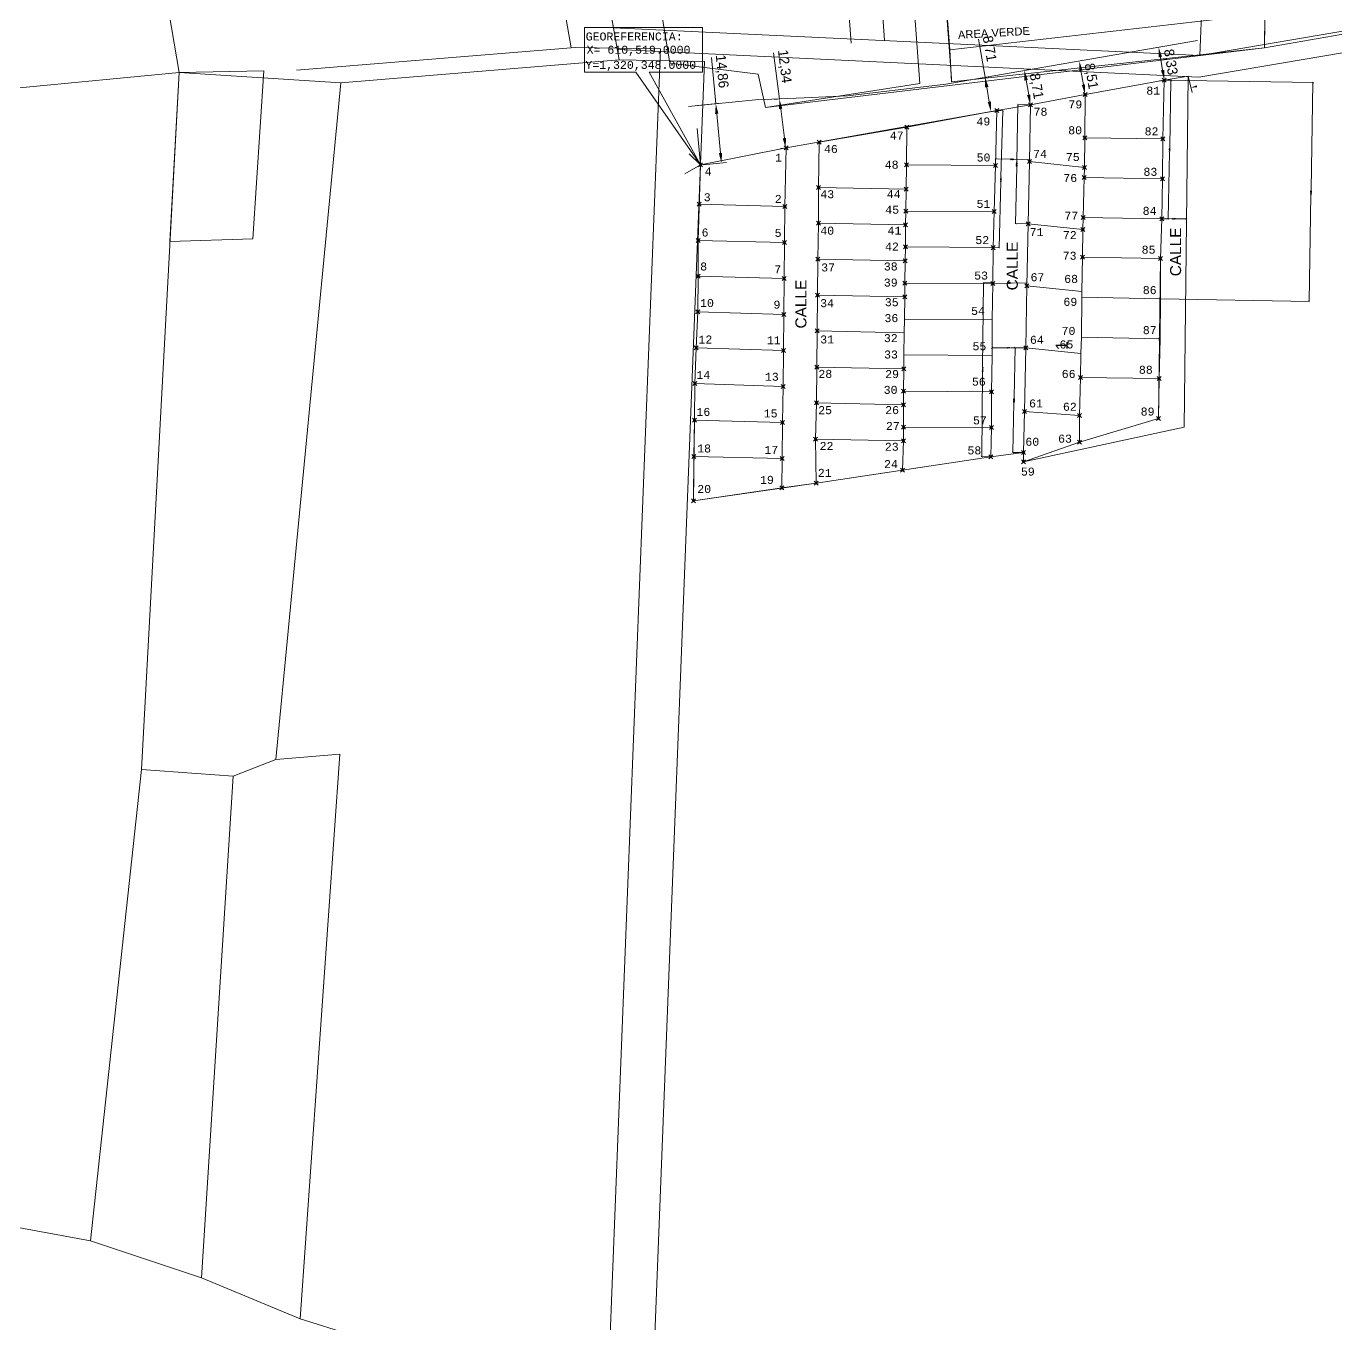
# Model space of a CAD drawing. Header units: millimetres. Extents: x 612493 to 615450, y 1317139 to 1319419.
# Drawn here: x 613486.5 to 613813.8, y 1317769 to 1318093.2 of the extents above; entities that cross this region are included whole.
import ezdxf
from ezdxf.enums import TextEntityAlignment as Align

# ---------------------------------------------------------------- set-up
doc = ezdxf.new("R2010")
doc.units = ezdxf.units.MM
doc.header["$PDMODE"] = 35
doc.header["$PDSIZE"] = 0.5
for name, color, linetype in [('2', 7, 'Continuous'), ('CERCO', 6, 'Continuous'), ('CVL_CUADCON_LIN', 8, 'Continuous'), ('CVL_CUADCON_TIT', 1, 'Continuous'), ('CVL_CUADCON_TX', 2, 'Continuous'), ('CVL_PUNTO', 250, 'Continuous'), ('CVL_PUNTO_NUM', 2, 'Continuous'), ('LOTES', 7, 'Continuous')]:
    doc.layers.add(name, color=color, linetype=linetype)
doc.layers.add('Cotas', color=7, linetype='Continuous', lineweight=0)
doc.styles.add('MONOTXT4', font='Monotxt4.shx')
doc.styles.add('PUNTOS PI', font='arial.ttf', dxfattribs={"height": 2})
doc.styles.add('ROMANS', font='ROMANS', dxfattribs={"height": 0.2})
doc.styles.get("Standard").update_dxf_attribs({"font": 'TCCM____.TTF'})
doc.styles.add('TXT 300', font='arial.ttf', dxfattribs={"height": 0.06})

# ---------------------------------------------------------------- blocks, each defined once
blk = doc.blocks.new('_ARCHTICK')
at = {"color": 0, "linetype": 'ByBlock', "const_width": 0.15}
blk.add_lwpolyline([(-0.5, -0.5), (0.5, 0.5)], dxfattribs=at)

msp = doc.modelspace()

# ---------------------------------------------------------------- linework, layer by layer
at = {"color": 1, "lineweight": 0}
for p, q in [((613751.18, 1318076.17), (613770.98, 1318079.78)), ((613751.18, 1318076.17), (613770.98, 1318079.78)), ((613770.98, 1318079.78), (613770.65, 1318065.05)), ((613770.98, 1318079.78), (613776.91, 1318080.76)), ((613776.91, 1318080.76), (613775.98, 1317993.06)), ((613737.51, 1318073.6), (613751.18, 1318076.17)), ((613737.51, 1318073.6), (613751.18, 1318076.17)), ((613751.18, 1318076.17), (613751.08, 1318065.35)), ((613751.08, 1318065.35), (613751.18, 1318076.17)), ((613676.43, 1318062.81), (613729.12, 1318072.14)), ((613706.62, 1318068.04), (613729.12, 1318072.14)), ((613729.12, 1318072.14), (613728.77, 1318058.43)), ((613729.12, 1318072.14), (613737.51, 1318073.6)), ((613737.51, 1318073.6), (613737.26, 1318059.43)), ((613737.51, 1318073.6), (613737.26, 1318059.43)), ((613737.26, 1318059.43), (613737.51, 1318073.6)), ((613737.26, 1318059.43), (613737.51, 1318073.6)), ((613684.74, 1318064.22), (613706.62, 1318068.04)), ((613706.62, 1318068.04), (613706.51, 1318058.56)), ((613706.51, 1318058.56), (613706.62, 1318068.04)), ((613751.08, 1318065.35), (613751.01, 1318057.91)), ((613751.01, 1318057.91), (613751.08, 1318065.35)), ((613770.65, 1318065.05), (613751.08, 1318065.35)), ((613751.08, 1318065.35), (613770.65, 1318065.05)), ((613770.65, 1318065.05), (613770.52, 1318055.09)), ((613655.06, 1318058.56), (613676.43, 1318062.81)), ((613655.06, 1318058.56), (613676.43, 1318062.81)), ((613676.43, 1318062.81), (613676.16, 1318048.17)), ((613684.56, 1318052.97), (613684.74, 1318064.22)), ((613654.73, 1318048.73), (613655.06, 1318058.56)), ((613654.73, 1318048.73), (613655.06, 1318058.56)), ((613706.51, 1318058.56), (613706.44, 1318052.54)), ((613706.44, 1318052.54), (613706.51, 1318058.56)), ((613728.77, 1318058.43), (613706.51, 1318058.56)), ((613706.51, 1318058.56), (613728.77, 1318058.43)), ((613728.77, 1318058.43), (613728.47, 1318046.92)), ((613737.26, 1318059.43), (613736.95, 1318043.86)), ((613736.95, 1318043.86), (613737.26, 1318059.43)), ((613736.95, 1318043.86), (613737.26, 1318059.43)), ((613737.26, 1318059.43), (613751.01, 1318057.91)), ((613751.01, 1318057.91), (613737.26, 1318059.43)), ((613750.95, 1318055.45), (613750.7, 1318045.46)), ((613750.7, 1318045.46), (613750.95, 1318055.45)), ((613751.01, 1318057.91), (613750.95, 1318055.45)), ((613750.95, 1318055.45), (613751.01, 1318057.91)), ((613770.52, 1318055.09), (613750.95, 1318055.45)), ((613750.95, 1318055.45), (613770.52, 1318055.09)), ((613770.52, 1318055.09), (613770.33, 1318045.11)), ((613684.51, 1318043.98), (613684.56, 1318052.97)), ((613684.56, 1318052.97), (613706.44, 1318052.54)), ((613706.44, 1318052.54), (613684.56, 1318052.97)), ((613706.44, 1318052.54), (613706.39, 1318047.05)), ((613706.39, 1318047.05), (613706.44, 1318052.54)), ((613654.43, 1318039.73), (613654.73, 1318048.73)), ((613654.43, 1318039.73), (613654.73, 1318048.73)), ((613676.16, 1318048.17), (613654.73, 1318048.73)), ((613654.73, 1318048.73), (613676.16, 1318048.17)), ((613676.16, 1318048.17), (613676.06, 1318039.18)), ((613706.39, 1318047.05), (613706.27, 1318043.59)), ((613706.27, 1318043.59), (613706.39, 1318047.05)), ((613728.47, 1318046.92), (613706.39, 1318047.05)), ((613706.39, 1318047.05), (613728.47, 1318046.92)), ((613728.47, 1318046.92), (613728.22, 1318037.9)), ((613750.7, 1318045.46), (613750.65, 1318042.46)), ((613750.65, 1318042.46), (613750.7, 1318045.46)), ((613770.33, 1318045.11), (613750.7, 1318045.46)), ((613750.7, 1318045.46), (613770.33, 1318045.11)), ((613770.33, 1318045.11), (613770.05, 1318035.18)), ((613684.4, 1318035.03), (613684.51, 1318043.98)), ((613684.51, 1318043.98), (613706.27, 1318043.59)), ((613706.27, 1318043.59), (613684.51, 1318043.98)), ((613706.27, 1318043.59), (613706.25, 1318038.07)), ((613706.25, 1318038.07), (613706.27, 1318043.59)), ((613736.95, 1318043.86), (613736.64, 1318028.35)), ((613736.64, 1318028.35), (613736.95, 1318043.86)), ((613736.64, 1318028.35), (613736.95, 1318043.86)), ((613736.95, 1318043.86), (613750.65, 1318042.46)), ((613750.65, 1318042.46), (613736.95, 1318043.86)), ((613750.65, 1318042.46), (613750.54, 1318035.49)), ((613750.54, 1318035.49), (613750.65, 1318042.46)), ((613750.65, 1318042.46), (613750.65, 1318042.46)), ((613654.49, 1318030.76), (613654.43, 1318039.73)), ((613676.06, 1318039.18), (613654.43, 1318039.73)), ((613654.49, 1318030.76), (613654.43, 1318039.73)), ((613654.43, 1318039.73), (613676.06, 1318039.18)), ((613676.06, 1318039.18), (613675.98, 1318030.19)), ((613706.25, 1318038.07), (613706.17, 1318034.59)), ((613706.17, 1318034.59), (613706.25, 1318038.07)), ((613728.22, 1318037.9), (613706.25, 1318038.07)), ((613706.25, 1318038.07), (613728.22, 1318037.9)), ((613728.22, 1318037.9), (613728.08, 1318028.96)), ((613750.54, 1318035.49), (613750.39, 1318026.96)), ((613750.39, 1318026.96), (613750.54, 1318035.49)), ((613770.05, 1318035.18), (613750.54, 1318035.49)), ((613750.54, 1318035.49), (613770.05, 1318035.18)), ((613684.26, 1318026.04), (613684.4, 1318035.03)), ((613684.4, 1318035.03), (613706.17, 1318034.59)), ((613706.17, 1318034.59), (613684.4, 1318035.03)), ((613706.17, 1318034.59), (613706.11, 1318029.07)), ((613706.11, 1318029.07), (613706.17, 1318034.59)), ((613770.05, 1318035.18), (613770.02, 1318025.14)), ((613654.42, 1318021.85), (613654.49, 1318030.76)), ((613654.42, 1318021.85), (613654.49, 1318030.76)), ((613675.98, 1318030.19), (613654.49, 1318030.76)), ((613654.49, 1318030.76), (613675.98, 1318030.19)), ((613675.98, 1318030.19), (613675.89, 1318021.21)), ((613706.11, 1318029.07), (613706.09, 1318025.6)), ((613706.09, 1318025.6), (613706.11, 1318029.07)), ((613728.08, 1318028.96), (613706.11, 1318029.07)), ((613706.11, 1318029.07), (613728.08, 1318028.96)), ((613728.08, 1318028.96), (613727.91, 1318019.97)), ((613684.19, 1318017.08), (613684.26, 1318026.04)), ((613684.26, 1318026.04), (613706.09, 1318025.6)), ((613706.09, 1318025.6), (613684.26, 1318026.04)), ((613706.09, 1318025.6), (613706.05, 1318020.06)), ((613706.05, 1318020.06), (613706.09, 1318025.6)), ((613736.64, 1318028.35), (613736.33, 1318012.91)), ((613736.64, 1318028.35), (613736.33, 1318012.91)), ((613736.33, 1318012.91), (613736.64, 1318028.35)), ((613736.33, 1318012.91), (613736.64, 1318028.35)), ((613736.64, 1318028.35), (613750.39, 1318026.96)), ((613750.39, 1318026.96), (613736.64, 1318028.35)), ((613750.38, 1318025.5), (613750.3, 1318015.5)), ((613750.3, 1318015.5), (613750.38, 1318025.5)), ((613750.39, 1318026.96), (613750.38, 1318025.5)), ((613750.38, 1318025.5), (613750.39, 1318026.96)), ((613770.02, 1318025.14), (613750.38, 1318025.5)), ((613750.38, 1318025.5), (613770.02, 1318025.14)), ((613770.02, 1318025.14), (613769.95, 1318015.12)), ((613653.97, 1318012.85), (613654.42, 1318021.85)), ((613653.97, 1318012.85), (613654.42, 1318021.85)), ((613675.89, 1318021.21), (613654.42, 1318021.85)), ((613654.42, 1318021.85), (613675.89, 1318021.21)), ((613675.89, 1318021.21), (613675.78, 1318012.21)), ((613706.05, 1318020.06), (613705.97, 1318016.61)), ((613705.97, 1318016.6), (613706.05, 1318020.06)), ((613727.91, 1318019.97), (613706.05, 1318020.06)), ((613706.05, 1318020.06), (613727.91, 1318019.97)), ((613727.91, 1318019.97), (613727.92, 1318010.95)), ((613684.09, 1318008.08), (613684.19, 1318017.08)), ((613684.19, 1318017.08), (613705.97, 1318016.61)), ((613705.97, 1318016.61), (613684.19, 1318017.08)), ((613705.97, 1318016.61), (613705.89, 1318011.1)), ((613705.89, 1318011.1), (613705.97, 1318016.6)), ((613653.64, 1318003.94), (613653.97, 1318012.85)), ((613653.64, 1318003.94), (613653.97, 1318012.85)), ((613675.78, 1318012.21), (613653.97, 1318012.85)), ((613653.97, 1318012.85), (613675.78, 1318012.21)), ((613736.33, 1318012.91), (613736.03, 1317996.94)), ((613736.33, 1318012.91), (613736.03, 1317996.94)), ((613736.03, 1317996.94), (613736.33, 1318012.91)), ((613736.03, 1317996.94), (613736.33, 1318012.91)), ((613736.33, 1318012.91), (613750.09, 1318011.47)), ((613750.09, 1318011.47), (613736.33, 1318012.91)), ((613750.3, 1318015.5), (613750.09, 1318011.47)), ((613750.09, 1318011.47), (613750.3, 1318015.5)), ((613769.95, 1318015.12), (613750.3, 1318015.5)), ((613750.3, 1318015.5), (613769.95, 1318015.12)), ((613769.95, 1318015.12), (613769.66, 1318005.22)), ((613675.78, 1318012.21), (613675.68, 1318003.21)), ((613705.89, 1318011.1), (613705.84, 1318007.6)), ((613705.84, 1318007.6), (613705.89, 1318011.1)), ((613727.92, 1318010.95), (613705.89, 1318011.1)), ((613705.89, 1318011.1), (613727.92, 1318010.95)), ((613727.92, 1318010.95), (613727.82, 1318001.84)), ((613750.09, 1318011.47), (613750.03, 1318005.48)), ((613750.03, 1318005.48), (613750.09, 1318011.47)), ((613684, 1317999.12), (613684.09, 1318008.08)), ((613684.09, 1318008.08), (613705.84, 1318007.6)), ((613705.84, 1318007.6), (613684.09, 1318008.08)), ((613705.84, 1318007.6), (613705.76, 1318002.07)), ((613705.76, 1318002.07), (613705.84, 1318007.6)), ((613653.51, 1317994.81), (613653.64, 1318003.94)), ((613653.51, 1317994.81), (613653.64, 1318003.94)), ((613675.68, 1318003.21), (613653.64, 1318003.94)), ((613653.64, 1318003.94), (613675.68, 1318003.21)), ((613675.68, 1318003.21), (613675.55, 1317994.25)), ((613750.03, 1318005.48), (613749.77, 1317995.96)), ((613749.77, 1317995.96), (613750.03, 1318005.48)), ((613769.66, 1318005.22), (613750.03, 1318005.48)), ((613750.03, 1318005.48), (613769.66, 1318005.22)), ((613769.66, 1318005.22), (613769.5, 1317995.19)), ((613705.76, 1318002.07), (613705.75, 1317998.6)), ((613705.75, 1317998.6), (613705.76, 1318002.07)), ((613727.82, 1318001.84), (613705.76, 1318002.07)), ((613705.76, 1318002.07), (613727.82, 1318001.84)), ((613727.82, 1318001.84), (613727.75, 1317992.95)), ((613683.82, 1317990.07), (613684, 1317999.12)), ((613684, 1317999.12), (613705.75, 1317998.6)), ((613705.75, 1317998.6), (613684, 1317999.12)), ((613705.75, 1317998.6), (613705.76, 1317993.06)), ((613705.76, 1317993.06), (613705.75, 1317998.6)), ((613736.03, 1317996.94), (613735.82, 1317986.69)), ((613736.03, 1317996.94), (613735.82, 1317986.69)), ((613735.82, 1317986.69), (613736.03, 1317996.94)), ((613735.82, 1317986.69), (613736.03, 1317996.94)), ((613736.03, 1317996.94), (613749.77, 1317995.96)), ((613749.77, 1317995.96), (613736.03, 1317996.94)), ((613749.77, 1317995.96), (613749.76, 1317989.29)), ((613749.76, 1317989.29), (613749.77, 1317995.96)), ((613653.3, 1317974.63), (613653.51, 1317994.81)), ((613653.39, 1317985.75), (613653.51, 1317994.81)), ((613675.55, 1317994.25), (613653.51, 1317994.81)), ((613653.51, 1317994.81), (613675.55, 1317994.25)), ((613675.55, 1317994.25), (613675.42, 1317985.25)), ((613705.76, 1317993.06), (613705.77, 1317989.6)), ((613727.75, 1317992.95), (613705.76, 1317993.06)), ((613705.77, 1317989.6), (613705.76, 1317993.06)), ((613705.76, 1317993.06), (613727.75, 1317992.95)), ((613727.75, 1317992.95), (613727.62, 1317985.68)), ((613775.98, 1317993.06), (613735.8, 1317984.43)), ((613769.5, 1317995.19), (613749.76, 1317989.29)), ((613683.99, 1317979.07), (613683.82, 1317990.07)), ((613683.82, 1317990.07), (613705.77, 1317989.6)), ((613705.77, 1317989.6), (613683.82, 1317990.07)), ((613705.77, 1317989.6), (613705.52, 1317982.33)), ((613705.52, 1317982.33), (613705.77, 1317989.6)), ((613735.82, 1317986.69), (613727.62, 1317985.68)), ((613749.76, 1317989.29), (613735.8, 1317984.43)), ((613735.8, 1317984.43), (613735.82, 1317986.69)), ((613735.8, 1317984.43), (613735.82, 1317986.69)), ((613653.3, 1317974.63), (613653.39, 1317985.75)), ((613675.42, 1317985.25), (613653.39, 1317985.75)), ((613653.39, 1317985.75), (613675.42, 1317985.25)), ((613675.42, 1317985.25), (613675.4, 1317977.86)), ((613727.62, 1317985.68), (613705.52, 1317982.33)), ((613727.62, 1317985.68), (613705.52, 1317982.33)), ((613705.52, 1317982.33), (613683.99, 1317979.07)), ((613705.52, 1317982.33), (613683.99, 1317979.07)), ((613683.99, 1317979.07), (613653.3, 1317974.63)), ((613675.4, 1317977.86), (613653.3, 1317974.63))]:
    msp.add_line(p, q, dxfattribs=at)
at = {"layer": '2', "color": 1, "lineweight": 0}
for p, q in [((613578.22, 1318343.26), (613622.73, 1318087.86)), ((613590.04, 1318335.61), (613634.72, 1318084.8)), ((613488.14, 1318295.4), (613524.72, 1318081.64)), ((613554.1, 1318082.21), (613623.69, 1318087.94)), ((613623.69, 1318087.94), (613645.03, 1318087.55)), ((613565.14, 1318079.07), (613634.72, 1318084.8)), ((613645.03, 1318087.55), (613631.79, 1317748.23)), ((613634.72, 1318084.8), (613656.07, 1318084.41)), ((613656.07, 1318084.41), (613642.83, 1317745.1)), ((613524.72, 1318081.64), (613484.85, 1318077.86)), ((613515.33, 1317907.52), (613524.72, 1318081.64)), ((613565.14, 1318079.07), (613524.72, 1318081.64)), ((613548.86, 1317910), (613565.14, 1318079.07)), ((613564.86, 1317911.36), (613548.86, 1317910)), ((613555.02, 1317770.27), (613564.86, 1317911.36)), ((613548.86, 1317910), (613538.21, 1317905.87)), ((613515.33, 1317907.52), (613502.56, 1317789.79)), ((613538.21, 1317905.87), (613515.33, 1317907.52)), ((613530.31, 1317780.55), (613538.21, 1317905.87)), ((613457.54, 1317797.93), (613502.56, 1317789.79)), ((613502.56, 1317789.79), (613530.31, 1317780.55)), ((613530.31, 1317780.55), (613555.02, 1317770.27)), ((613555.02, 1317770.27), (613567.75, 1317766.27))]:
    msp.add_line(p, q, dxfattribs=at)
at = {"layer": 'CERCO', "color": 1, "lineweight": 0}
for p, q in [((613716.33, 1318078.77), (613779.24, 1318089.67)), ((613691.76, 1318075.8), (613716.33, 1318078.77)), ((613652.04, 1318073.2), (613668.81, 1318074.8)), ((613668.81, 1318074.8), (613680.95, 1318075.3)), ((613680.95, 1318075.3), (613691.76, 1318075.8)), ((613655.06, 1318058.56), (613654.2, 1318067.65))]:
    msp.add_line(p, q, dxfattribs=at)
at = {"layer": 'Cotas', "color": 1, "lineweight": 0}
for p, q in [((613626.02, 1318081.75), (613626.02, 1318092.93)), ((613626.02, 1318092.93), (613655.57, 1318092.93)), ((613655.57, 1318092.93), (613655.57, 1318081.75)), ((613726.18, 1318080.48), (613724.52, 1318090.03)), ((613768.94, 1318087.88), (613768.33, 1318087.78)), ((613658.87, 1318073.85), (613657.77, 1318085.39)), ((613674.77, 1318075.04), (613673.32, 1318086.54)), ((613750.34, 1318084.66), (613750.96, 1318084.77)), ((613770.56, 1318082.25), (613769.99, 1318085.53)), ((613638.87, 1318081.75), (613626.02, 1318081.75)), ((613638.87, 1318081.75), (613655.06, 1318058.56)), ((613655.57, 1318081.75), (613642.18, 1318081.75)), ((613655.06, 1318058.56), (613642.18, 1318081.75)), ((613736.63, 1318082.29), (613737.25, 1318082.39)), ((613750.75, 1318078.63), (613750.15, 1318082.09)), ((613727.01, 1318080.62), (613724.95, 1318080.26)), ((613727.24, 1318074.36), (613726.61, 1318078.01)), ((613737.08, 1318076.06), (613736.45, 1318079.72)), ((613770.37, 1318079.68), (613769.75, 1318079.57)), ((613776.92, 1318080.71), (613777.97, 1318076.68)), ((613674.26, 1318074.97), (613673.53, 1318074.88)), ((613751.79, 1318076.28), (613752.41, 1318076.38)), ((613654.27, 1318073.41), (613660.11, 1318073.97)), ((613660.04, 1318061.55), (613659.11, 1318071.36)), ((613676.01, 1318065.28), (613675.09, 1318072.56)), ((613728.5, 1318072.04), (613726.43, 1318071.68)), ((613738.12, 1318073.71), (613738.74, 1318073.81)), ((613675.81, 1318062.73), (613675.08, 1318062.64)), ((613655.68, 1318058.62), (613661.52, 1318059.18))]:
    msp.add_line(p, q, dxfattribs=at)
for points in [[(613770.4, 1318085.6), (613769.58, 1318085.46), (613769.56, 1318087.99)], [(613750.56, 1318082.16), (613749.74, 1318082.02), (613749.72, 1318084.55)], [(613736.86, 1318079.79), (613736.03, 1318079.65), (613736.02, 1318082.18)], [(613770.97, 1318082.32), (613770.15, 1318082.18), (613770.98, 1318079.78)], [(613727.02, 1318078.08), (613726.19, 1318077.94), (613726.18, 1318080.48)], [(613751.16, 1318078.7), (613750.34, 1318078.56), (613751.18, 1318076.17)], [(613779.05, 1318078.48), (613779.18, 1318077.99), (613777.66, 1318077.86)], [(613675.5, 1318072.61), (613674.67, 1318072.5), (613674.77, 1318075.04)], [(613737.49, 1318076.13), (613736.67, 1318075.99), (613737.51, 1318073.6)], [(613659.52, 1318071.4), (613658.69, 1318071.32), (613658.87, 1318073.85)], [(613727.65, 1318074.43), (613726.83, 1318074.28), (613727.67, 1318071.89)], [(613676.42, 1318065.33), (613675.59, 1318065.23), (613676.32, 1318062.8)], [(613660.46, 1318061.59), (613659.63, 1318061.51), (613660.28, 1318059.06)]]:
    msp.add_solid(points, dxfattribs=at)
at = {"layer": 'CVL_CUADCON_LIN', "color": 1, "lineweight": 0}
for p, q in [((613717.78, 1318080.18), (613697.27, 1318360.91)), ((613647.34, 1318084), (613606.13, 1318341.77)), ((613798.44, 1318329.38), (613796.05, 1318087.84)), ((613717.34, 1318087.3), (613709.48, 1318193.87)), ((613703.06, 1318171.9), (613709.88, 1318078.95)), ((613647.34, 1318084), (613634.17, 1318166.39)), ((613714.8, 1318122.01), (613717.34, 1318087.3)), ((613796.05, 1318087.84), (613931.13, 1318111.17)), ((613796.13, 1318096.34), (613717.34, 1318087.3)), ((613717.34, 1318087.3), (613796.13, 1318096.34)), ((613717.34, 1318087.3), (613796.13, 1318096.34)), ((613796.13, 1318096.34), (613796.05, 1318087.84)), ((613796.05, 1318087.84), (613671.29, 1318072.94)), ((613796.05, 1318087.84), (613717.77, 1318079.37)), ((613717.77, 1318079.37), (613717.34, 1318087.3)), ((613669.47, 1318081.25), (613647.34, 1318084)), ((613669.47, 1318081.25), (613647.34, 1318084)), ((613671.29, 1318072.94), (613669.47, 1318081.25)), ((613671.29, 1318072.94), (613669.47, 1318081.25)), ((613709.88, 1318078.95), (613671.29, 1318072.94))]:
    msp.add_line(p, q, dxfattribs=at)
at = {"layer": 'CVL_CUADCON_LIN', "color": 1, "lineweight": 0, "ltscale": 0.5}
for p, q in [((613675.07, 1318328.91), (613692.69, 1318089.01)), ((613606.46, 1318242.01), (613633.31, 1318092.81)), ((613692.81, 1318202.66), (613701.07, 1318089.62)), ((613779.9, 1318085.92), (613780.71, 1318107.53)), ((613904.84, 1318107.2), (613779.9, 1318085.92)), ((613910.23, 1318102.65), (613779.64, 1318080.54)), ((613727.15, 1318088.4), (613633.31, 1318092.81)), ((613779.9, 1318085.92), (613727.15, 1318088.4)), ((613779.64, 1318080.54), (613634.26, 1318087.37)), ((613524.72, 1318081.64), (613522.44, 1318039.4)), ((613522.44, 1318039.4), (613524.72, 1318081.64)), ((613524.72, 1318081.64), (613545.87, 1318082.09)), ((613524.72, 1318081.64), (613545.87, 1318082.09)), ((613545.87, 1318082.09), (613543.18, 1318040.07)), ((613655.06, 1318058.56), (613651.14, 1318056.34)), ((613655.06, 1318058.56), (613652.18, 1318061.36)), ((613652.18, 1318061.36), (613655.06, 1318058.56)), ((613543.18, 1318040.07), (613522.44, 1318039.4))]:
    msp.add_line(p, q, dxfattribs=at)
at = {"layer": 'CVL_CUADCON_TIT', "color": 1, "lineweight": 0, "ltscale": 0.5}
for p, q in [((613770.98, 1318079.78), (613808.26, 1318079.13)), ((613770.98, 1318079.78), (613772.76, 1318079.75)), ((613772.63, 1318079.75), (613772.32, 1318063.07)), ((613808.13, 1318079.13), (613807.66, 1318052.46)), ((613737.51, 1318073.6), (613751.18, 1318076.17)), ((613751.18, 1318076.17), (613751.08, 1318065.35)), ((613729.12, 1318072.14), (613730.7, 1318072.1)), ((613730.58, 1318072.1), (613730.15, 1318055.63)), ((613734.37, 1318073.66), (613734.1, 1318059.43)), ((613737.5, 1318073.6), (613734.25, 1318073.66)), ((613737.26, 1318059.43), (613737.51, 1318073.6)), ((613751.08, 1318065.35), (613751.01, 1318057.91)), ((613771.98, 1318045.08), (613772.3, 1318061.77)), ((613728.8, 1318059.65), (613728.81, 1318060.2)), ((613728.81, 1318060.08), (613732.49, 1318059.98)), ((613737.27, 1318059.86), (613733.59, 1318059.95)), ((613733.81, 1318043.91), (613734.08, 1318058.14)), ((613737.26, 1318059.43), (613737.27, 1318059.99)), ((613751.01, 1318057.91), (613737.26, 1318059.43)), ((613729.68, 1318037.86), (613730.11, 1318054.33)), ((613807.17, 1318024.49), (613807.64, 1318051.16)), ((613770.33, 1318045.12), (613770.33, 1318045.28)), ((613770.33, 1318045.16), (613772.88, 1318045.13)), ((613770.33, 1318045.11), (613772.11, 1318045.08)), ((613776.53, 1318045.09), (613773.98, 1318045.12)), ((613776.53, 1318045.05), (613776.53, 1318045.22)), ((613736.95, 1318043.86), (613733.69, 1318043.92)), ((613728.22, 1318037.9), (613729.8, 1318037.86)), ((613770.05, 1318035.18), (613769.78, 1318015.83)), ((613770.05, 1318035.18), (613769.93, 1318035.18)), ((613725.8, 1318029.11), (613725.57, 1318008.06)), ((613728.08, 1318029.09), (613725.67, 1318029.11)), ((613728.08, 1318028.96), (613728.08, 1318029.09)), ((613728.08, 1318028.96), (613731.82, 1318029.04)), ((613736.65, 1318029.15), (613732.92, 1318029.07)), ((613736.65, 1318029.15), (613736.65, 1318029.27)), ((613770.02, 1318025.14), (613807.3, 1318024.48)), ((613727.92, 1318012.9), (613727.92, 1318012.76)), ((613727.92, 1318012.89), (613731.57, 1318012.89)), ((613736.33, 1318012.89), (613732.68, 1318012.89)), ((613733.66, 1318012.96), (613733.42, 1318000.5)), ((613736.33, 1318012.91), (613733.54, 1318012.96)), ((613736.03, 1317996.94), (613736.33, 1318012.91)), ((613736.33, 1318012.91), (613750.09, 1318011.47)), ((613736.33, 1318012.9), (613736.33, 1318012.77)), ((613769.5, 1317995.19), (613769.77, 1318014.53)), ((613750.09, 1318011.47), (613750.03, 1318005.48)), ((613725.33, 1317985.7), (613725.56, 1318006.76)), ((613750.03, 1318005.48), (613749.77, 1317995.96)), ((613733.15, 1317986.74), (613733.39, 1317999.2)), ((613749.77, 1317995.96), (613736.03, 1317996.94)), ((613769.49, 1317995.19), (613769.37, 1317995.19)), ((613735.82, 1317986.69), (613733.03, 1317986.74)), ((613727.62, 1317985.68), (613725.21, 1317985.7))]:
    msp.add_line(p, q, dxfattribs=at)
at = {"layer": 'CVL_PUNTO', "color": 1, "lineweight": 0}
for p in [(613770.98, 1318079.78), (613751.18, 1318076.17), (613729.12, 1318072.14), (613737.51, 1318073.6), (613706.62, 1318068.04), (613684.74, 1318064.22), (613751.08, 1318065.35), (613770.65, 1318065.05), (613676.43, 1318062.81), (613655.06, 1318058.56), (613706.51, 1318058.56), (613728.77, 1318058.43), (613737.26, 1318059.43), (613751.01, 1318057.91), (613750.95, 1318055.45), (613770.52, 1318055.09), (613684.56, 1318052.97), (613706.44, 1318052.54), (613654.73, 1318048.73), (613676.16, 1318048.17), (613706.39, 1318047.05), (613728.47, 1318046.92), (613750.7, 1318045.46), (613770.33, 1318045.11), (613684.51, 1318043.98), (613706.27, 1318043.59), (613736.95, 1318043.86), (613750.65, 1318042.46), (613654.43, 1318039.73), (613676.06, 1318039.18), (613706.25, 1318038.07), (613684.4, 1318035.03), (613728.22, 1318037.9), (613750.54, 1318035.49), (613770.05, 1318035.18), (613706.17, 1318034.59), (613654.49, 1318030.76), (613675.98, 1318030.19), (613706.11, 1318029.07), (613728.08, 1318028.96), (613736.64, 1318028.35), (613684.26, 1318026.04), (613706.09, 1318025.6), (613654.42, 1318021.85), (613675.89, 1318021.21), (613684.19, 1318017.08), (613653.97, 1318012.85), (613675.78, 1318012.21), (613736.33, 1318012.91), (613684.09, 1318008.08), (613705.84, 1318007.6), (613750.03, 1318005.48), (613653.64, 1318003.94), (613675.68, 1318003.21), (613705.76, 1318002.07), (613769.66, 1318005.22), (613684, 1317999.12), (613727.82, 1318001.84), (613705.75, 1317998.6), (613736.03, 1317996.94), (613749.77, 1317995.96), (613653.51, 1317994.81), (613675.55, 1317994.25), (613705.76, 1317993.06), (613727.75, 1317992.95), (613769.5, 1317995.19), (613683.82, 1317990.07), (613705.77, 1317989.6), (613749.76, 1317989.29), (613653.39, 1317985.75), (613727.62, 1317985.68), (613735.82, 1317986.69), (613675.42, 1317985.25), (613705.52, 1317982.33), (613735.8, 1317984.43), (613683.99, 1317979.07), (613675.4, 1317977.86), (613653.3, 1317974.63)]:
    msp.add_point(p, dxfattribs=at)
at = {"layer": 'LOTES', "color": 1, "lineweight": 0}
for p, q in [((613751.18, 1318076.17), (613770.98, 1318079.78)), ((613775.98, 1317993.06), (613776.91, 1318080.76)), ((613737.51, 1318073.6), (613751.18, 1318076.17)), ((613706.62, 1318068.04), (613729.12, 1318072.14)), ((613684.74, 1318064.22), (613706.62, 1318068.04)), ((613676.43, 1318062.81), (613655.06, 1318058.56)), ((613655.06, 1318058.56), (613654.43, 1318039.73)), ((613654.43, 1318039.73), (613654.49, 1318030.76)), ((613654.49, 1318030.76), (613654.42, 1318021.85)), ((613654.42, 1318021.85), (613653.97, 1318012.85)), ((613653.97, 1318012.85), (613653.64, 1318003.94)), ((613653.64, 1318003.94), (613653.51, 1317994.81)), ((613653.51, 1317994.81), (613653.39, 1317985.75)), ((613735.8, 1317984.43), (613775.98, 1317993.06)), ((613727.62, 1317985.68), (613735.82, 1317986.69)), ((613735.82, 1317986.69), (613735.8, 1317984.43)), ((613653.39, 1317985.75), (613653.3, 1317974.63)), ((613683.99, 1317979.07), (613727.62, 1317985.68)), ((613653.3, 1317974.63), (613675.4, 1317977.86)), ((613675.4, 1317977.86), (613683.99, 1317979.07))]:
    msp.add_line(p, q, dxfattribs=at)

# ---------------------------------------------------------------- block references
at = {"layer": 'CVL_CUADCON_TIT', "color": 1, "lineweight": 0, "ltscale": 0.5}
for p, xscale, yscale, zscale, rotation in [((613772.63, 1318079.75), 0.5, 0.5, 0.5, 88.92554923292843), ((613808.13, 1318079.13), 0.5, 0.5, 0.5, 88.99179662167633), ((613730.58, 1318072.1), 0.5, 0.5, 0.5, 88.497722238283), ((613734.37, 1318073.66), 0.5, 0.5, 0.5, 88.92819197854644), ((613728.81, 1318060.08), 0.5, 0.5, 0.5, 178.5387579860052), ((613737.27, 1318059.86), 0.5, 0.5, 0.5, 358.5387579860052), ((613770.33, 1318045.16), 0.5, 0.5, 0.5, 179.3970171541464), ((613771.98, 1318045.08), 0.5, 0.5, 0.5, 268.9255492329285), ((613776.53, 1318045.09), 0.4999999999999999, 0.4999999999999999, 0.4999999999999999, 359.3970171541463), ((613733.81, 1318043.91), 0.5, 0.5, 0.5, 268.9281919785465), ((613729.68, 1318037.86), 0.5, 0.5, 0.5, 268.497722238283), ((613770.05, 1318035.18), 0.5, 0.5, 0.5, 89.19852942475926), ((613725.8, 1318029.11), 0.5, 0.5, 0.5, 89.38800798032968), ((613728.08, 1318028.96), 0.5, 0.5, 0.5, 181.2485844458462), ((613736.65, 1318029.15), 0.5, 0.5, 0.5, 1.248584445846234), ((613807.17, 1318024.49), 0.5, 0.5, 0.5, 268.9917966216764), ((613727.92, 1318012.89), 0.4999999999999999, 0.4999999999999999, 0.4999999999999999, 180.0279439866761), ((613733.66, 1318012.96), 0.4999999999999999, 0.4999999999999999, 0.4999999999999999, 88.89134669964236), ((613736.33, 1318012.89), 0.4999999999999999, 0.4999999999999999, 0.4999999999999999, 0.02794398667612441), ((613769.5, 1317995.19), 0.5, 0.5, 0.5, 269.1985294247593), ((613733.15, 1317986.74), 0.4999999999999999, 0.4999999999999999, 0.4999999999999999, 268.8913466996423), ((613725.33, 1317985.7), 0.5, 0.5, 0.5, 269.3880079803296)]:
    msp.add_blockref('_ARCHTICK', p, dxfattribs=dict(at, xscale=xscale, yscale=yscale, zscale=zscale, rotation=rotation))

# ---------------------------------------------------------------- texts
at = {"layer": 'Cotas', "color": 1, "lineweight": 0, "char_height": 2.5, "attachment_point": 5}
for s, insert, rotation in [('8,71', (613727.13, 1318087.6), 279.8288), ('14,86', (613660.27, 1318081.94), 275.4459), ('12,34', (613675.93, 1318083.16), 277.2043), ('8,33', (613772.4, 1318084.26), 279.8288), ('8,71', (613738.89, 1318078.26), 279.8288), ('8,51', (613752.58, 1318080.73), 279.8288)]:
    msp.add_mtext(s, dxfattribs=dict(at, insert=insert, rotation=rotation))
at = {"layer": 'CVL_CUADCON_LIN', "color": 1, "lineweight": 0, "style": 'TXT 300'}
msp.add_text('AREA VERDE', height=2, rotation=3.2571, dxfattribs=at).set_placement((613719.45, 1318090.06))
at = {"layer": 'CVL_CUADCON_TIT', "color": 1, "lineweight": 0, "ltscale": 0.5}
msp.add_text('1', height=3, rotation=90, dxfattribs=at).set_placement((613747.75, 1318012.32), align=Align.BOTTOM_LEFT)
msp.add_text('1', height=3, rotation=90, dxfattribs=at).set_placement((613747.75, 1318012.32), align=Align.BOTTOM_LEFT)
at = {"layer": 'CVL_CUADCON_TIT', "color": 1, "lineweight": 0, "ltscale": 0.5, "char_height": 0.2, "attachment_point": 5, "style": 'ROMANS'}
for s, insert, rotation in [('\\A1;34.67m.', (613772.31, 1318062.42), 88.9255), ('\\A1;8.46m.', (613733.04, 1318059.97), 358.5388), ('\\A1;29.75m.', (613734.09, 1318058.79), 88.9282), ('\\A1;34.26m.', (613730.13, 1318054.98), 88.4977), ('\\A1;54.65m.', (613807.65, 1318051.81), 88.9918), ('\\A1;6.20m.', (613773.43, 1318045.12), 359.397), ('\\A1;8.57m.', (613732.37, 1318029.06), 1.2486), ('\\A1;40.00m.', (613769.77, 1318015.18), 89.1985), ('\\A1;8.41m.', (613732.12, 1318012.89), 0.0279), ('\\A1;43.41m.', (613725.57, 1318007.41), 89.388), ('\\A1;26.22m.', (613733.41, 1317999.85), 88.8913)]:
    msp.add_mtext(s, dxfattribs=dict(at, insert=insert, rotation=rotation))
at = {"layer": 'CVL_CUADCON_TX', "color": 1, "lineweight": 0, "style": 'MONOTXT4'}
for s, p in [('GEOREFERENCIA:', (613626.35, 1318089.66)), ('X= 610,519.0000', (613626.58, 1318086.35)), ('Y=1,320,348.0000', (613626.26, 1318082.57))]:
    msp.add_text(s, height=2, dxfattribs=at).set_placement(p)
at = {"layer": 'CVL_CUADCON_TX', "color": 1, "lineweight": 0, "style": 'PUNTOS PI'}
for p in [(613775.17, 1318030.75), (613734.35, 1318027.23), (613681.52, 1318017.71)]:
    msp.add_text('CALLE', height=2.75, rotation=90, dxfattribs=at).set_placement(p)
at = {"layer": 'CVL_PUNTO_NUM', "color": 1, "lineweight": 0, "style": 'MONOTXT4'}
for s, p in [('81', (613766.48, 1318076.12)), ('79', (613747.01, 1318072.69)), ('78', (613738.3, 1318070.86)), ('49', (613724.02, 1318068.44)), ('80', (613746.96, 1318066.23)), ('82', (613766.06, 1318065.96)), ('47', (613702.38, 1318064.92)), ('1', (613673.68, 1318059.41)), ('46', (613685.9, 1318061.55)), ('50', (613724.06, 1318059.43)), ('74', (613738.18, 1318060.31)), ('75', (613746.37, 1318059.55)), ('48', (613701.1, 1318057.62)), ('4', (613656.09, 1318055.93)), ('76', (613745.73, 1318054.3)), ('83', (613765.77, 1318055.85)), ('43', (613684.99, 1318050.25)), ('44', (613701.61, 1318050.27)), ('3', (613655.86, 1318049.49)), ('2', (613673.6, 1318049.07)), ('45', (613701.22, 1318046.38)), ('51', (613724.04, 1318047.85)), ('77', (613746.01, 1318044.87)), ('84', (613765.57, 1318046.09)), ('6', (613655.32, 1318040.69)), ('5', (613673.59, 1318040.59)), ('40', (613684.98, 1318041.14)), ('41', (613701.8, 1318041.18)), ('71', (613737.32, 1318040.78)), ('72', (613745.63, 1318040.05)), ('42', (613701.17, 1318037.17)), ('52', (613723.74, 1318038.8)), ('73', (613745.58, 1318034.88)), ('85', (613765.31, 1318036.39)), ('8', (613654.96, 1318032.19)), ('7', (613673.49, 1318031.48)), ('37', (613685.22, 1318031.96)), ('38', (613700.87, 1318032.2)), ('53', (613723.45, 1318029.93)), ('39', (613700.87, 1318028.18)), ('67', (613737.54, 1318029.52)), ('68', (613745.95, 1318029.09)), ('69', (613745.76, 1318023.36)), ('86', (613765.6, 1318026.3)), ('10', (613654.94, 1318023.07)), ('9', (613673.29, 1318022.66)), ('34', (613684.95, 1318023.03)), ('35', (613701.12, 1318023.27)), ('54', (613722.68, 1318021.1)), ('36', (613701.02, 1318019.3)), ('12', (613654.53, 1318013.95)), ('11', (613671.62, 1318013.77)), ('31', (613684.97, 1318013.97)), ('32', (613700.89, 1318014.31)), ('64', (613737.39, 1318013.88)), ('70', (613745.3, 1318016.11)), ('87', (613765.61, 1318016.29)), ('55', (613723.03, 1318012.27)), ('65', (613744.79, 1318012.72)), ('33', (613700.93, 1318010.21)), ('14', (613654.03, 1318005.09)), ('13', (613671.15, 1318004.65)), ('28', (613684.51, 1318005.36)), ('29', (613701.2, 1318005.32)), ('66', (613745.34, 1318005.35)), ('88', (613764.63, 1318006.39)), ('30', (613700.84, 1318001.37)), ('56', (613722.88, 1318003.42)), ('61', (613737.18, 1317997.98)), ('16', (613654.03, 1317995.86)), ('15', (613670.85, 1317995.49)), ('25', (613684.46, 1317996.3)), ('26', (613701.2, 1317996.32)), ('62', (613745.64, 1317997.15)), ('89', (613765.07, 1317995.95)), ('27', (613701.39, 1317992.35)), ('57', (613723.16, 1317993.75)), ('22', (613684.82, 1317987.36)), ('60', (613736.25, 1317988.4)), ('63', (613744.43, 1317989.18)), ('18', (613654.21, 1317986.73)), ('17', (613671.02, 1317986.38)), ('23', (613701.12, 1317987.16)), ('58', (613721.77, 1317986.25)), ('24', (613700.92, 1317982.83)), ('59', (613735.14, 1317980.95)), ('19', (613669.92, 1317978.89)), ('21', (613684.37, 1317980.63)), ('20', (613654.23, 1317976.61))]:
    msp.add_text(s, height=2, dxfattribs=at).set_placement(p)

doc.saveas('drawing.dxf')
